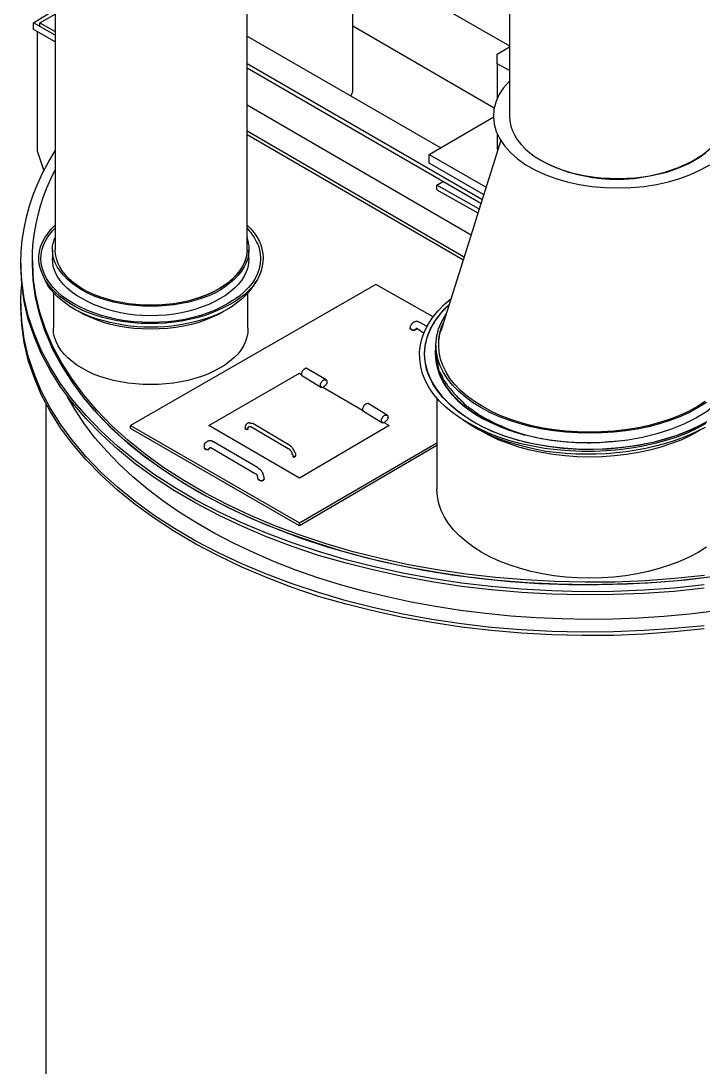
# Model space of a CAD drawing. Header units: metres. Extents: x 20 to 415, y 5 to 292.
# Drawn here: x 212.94 to 224.93, y 131.07 to 149.44 of the extents above; entities that cross this region are included whole.
import ezdxf

# ---------------------------------------------------------------- set-up
doc = ezdxf.new("R2010")
doc.units = ezdxf.units.M
doc.layers.add('ВОЗДУХОВОДЫ', color=7, linetype='Continuous')
doc.layers.add('ОБОРУДОВАНИЕ', color=8, linetype='Continuous')

msp = doc.modelspace()

# ---------------------------------------------------------------- linework, layer by layer
at = {"layer": 'ВОЗДУХОВОДЫ'}
for points in [[(213.544, 158.511), (213.544, 145.42)], [(216.913, 145.42), (216.913, 158.511)], [(221.523, 152.041), (221.523, 147.767)], [(221.523, 148.387), (221.419, 148.268), (221.34, 148.145), (221.284, 148.018), (221.251, 147.889), (221.242, 147.758), (221.256, 147.628), (221.293, 147.498), (221.353, 147.371), (221.435, 147.248), (221.54, 147.13), (221.665, 147.019), (221.809, 146.917), (221.97, 146.826), (222.146, 146.745), (222.336, 146.675), (222.538, 146.617), (222.75, 146.571), (222.971, 146.537), (223.2, 146.516), (223.434, 146.509), (223.663, 146.516), (223.888, 146.537), (224.106, 146.571), (224.317, 146.617), (224.517, 146.675), (224.706, 146.745), (224.881, 146.826), (225.042, 146.917)], [(221.523, 147.767), (221.529, 147.681), (221.547, 147.596), (221.576, 147.512), (221.616, 147.43), (221.668, 147.35), (221.729, 147.272), (221.801, 147.197), (221.883, 147.126), (221.975, 147.058), (222.076, 146.996), (222.19, 146.934), (222.309, 146.879), (222.434, 146.831), (222.564, 146.789), (222.698, 146.755), (222.837, 146.726), (222.981, 146.705), (223.128, 146.689), (223.279, 146.68), (223.434, 146.677), (223.584, 146.68), (223.731, 146.689), (223.875, 146.705), (224.017, 146.726), (224.154, 146.755), (224.288, 146.789), (224.417, 146.831), (224.542, 146.879), (224.661, 146.934), (224.775, 146.996), (224.876, 147.058), (224.967, 147.126)], [(221.523, 147.767), (221.529, 147.681), (221.547, 147.596), (221.576, 147.512), (221.616, 147.43), (221.668, 147.35), (221.729, 147.272), (221.801, 147.197), (221.883, 147.126), (221.975, 147.058), (222.076, 146.996), (222.186, 146.937), (222.304, 146.883), (222.43, 146.834), (222.561, 146.791), (222.698, 146.752), (222.84, 146.72), (222.985, 146.695), (223.133, 146.676), (223.283, 146.664), (223.434, 146.66), (223.714, 146.678), (223.988, 146.72), (224.251, 146.784), (224.496, 146.869), (224.72, 146.973), (224.917, 147.092), (225.081, 147.227)], [(221.372, 147.348), (221.266, 147.011), (221.161, 146.676), (221.055, 146.34), (220.95, 146.006), (220.844, 145.671), (220.738, 145.337), (220.633, 145.002), (220.527, 144.667), (220.422, 144.332), (220.316, 143.995)], [(216.612, 144.464), (216.508, 144.407), (216.397, 144.354), (216.281, 144.307), (216.158, 144.264), (216.031, 144.228), (215.9, 144.197), (215.764, 144.171), (215.625, 144.151), (215.483, 144.137), (215.338, 144.129), (215.197, 144.127), (215.055, 144.131), (214.914, 144.141), (214.775, 144.156), (214.638, 144.177), (214.504, 144.204), (214.374, 144.236), (214.248, 144.274), (214.128, 144.316), (214.014, 144.364), (213.902, 144.421), (213.799, 144.481), (213.704, 144.543), (213.617, 144.609), (213.54, 144.678), (213.472, 144.75), (213.413, 144.825), (213.363, 144.903), (213.323, 144.984), (213.293, 145.068), (213.269, 145.149), (213.256, 145.23), (213.255, 145.312), (213.265, 145.394), (213.287, 145.474), (213.318, 145.554), (213.36, 145.633), (213.412, 145.709), (213.473, 145.784), (213.544, 145.856)], [(216.913, 145.856), (216.979, 145.789), (217.036, 145.721), (217.084, 145.652), (217.124, 145.58), (217.154, 145.508), (217.176, 145.434), (217.19, 145.36), (217.195, 145.286), (217.193, 145.21), (217.182, 145.135), (217.162, 145.055), (217.134, 144.978), (217.097, 144.904), (217.051, 144.831), (216.997, 144.762), (216.935, 144.696), (216.866, 144.633), (216.788, 144.573), (216.704, 144.517), (216.612, 144.464)], [(216.913, 145.42), (216.903, 145.315), (216.872, 145.212), (216.823, 145.112), (216.755, 145.015), (216.67, 144.923), (216.569, 144.837), (216.453, 144.757), (216.323, 144.685), (216.18, 144.62), (216.025, 144.565)], [(216.947, 145.269), (216.941, 145.189), (216.925, 145.111), (216.898, 145.034), (216.862, 144.958), (216.815, 144.886), (216.759, 144.815), (216.693, 144.748), (216.619, 144.683), (216.536, 144.622), (216.444, 144.565), (216.345, 144.512), (216.24, 144.463), (216.128, 144.419), (216.011, 144.379), (215.889, 144.345), (215.762, 144.316), (215.632, 144.294), (215.497, 144.277), (215.36, 144.267), (215.22, 144.263), (215.085, 144.267), (214.952, 144.277), (214.82, 144.294), (214.692, 144.316), (214.567, 144.345), (214.446, 144.379), (214.329, 144.419), (214.218, 144.463), (214.113, 144.512), (214.014, 144.565), (213.917, 144.622), (213.831, 144.683), (213.753, 144.748), (213.686, 144.815), (213.628, 144.886), (213.58, 144.958), (213.543, 145.034), (213.516, 145.111), (213.499, 145.189), (213.494, 145.269)], [(224.976, 142.369), (224.815, 142.283), (224.643, 142.204), (224.462, 142.134), (224.273, 142.073), (224.077, 142.019), (223.874, 141.975), (223.665, 141.938), (223.452, 141.911), (223.235, 141.893), (223.015, 141.883), (222.794, 141.883), (222.574, 141.891), (222.356, 141.909), (222.142, 141.935), (221.932, 141.971), (221.727, 142.016), (221.529, 142.07), (221.339, 142.133), (221.158, 142.204), (220.986, 142.285), (220.822, 142.369), (220.669, 142.46), (220.53, 142.557), (220.405, 142.659), (220.293, 142.767), (220.196, 142.88), (220.114, 142.998), (220.048, 143.12), (219.998, 143.246), (219.964, 143.375), (219.947, 143.501), (219.946, 143.628), (219.96, 143.753), (219.991, 143.878), (220.037, 144.001), (220.099, 144.122), (220.177, 144.239), (220.269, 144.353), (220.377, 144.462), (220.5, 144.565)], [(224.944, 142.374), (224.741, 142.269), (224.519, 142.179), (224.285, 142.102), (224.041, 142.038), (223.789, 141.986), (223.53, 141.948), (223.266, 141.924), (222.999, 141.913), (222.73, 141.916), (222.461, 141.934), (222.193, 141.967), (221.932, 142.014), (221.682, 142.075), (221.445, 142.148), (221.222, 142.234), (221.014, 142.332), (220.822, 142.44), (220.649, 142.559), (220.495, 142.688), (220.361, 142.826), (220.249, 142.973), (220.156, 143.12), (220.09, 143.271), (220.049, 143.424), (220.034, 143.577), (220.044, 143.731), (220.079, 143.884), (220.139, 144.035), (220.224, 144.182), (220.333, 144.326), (220.467, 144.464)], [(221.808, 142.168), (221.66, 142.211), (221.517, 142.258), (221.379, 142.311), (221.248, 142.367), (221.123, 142.428), (221.004, 142.493), (220.892, 142.561), (220.788, 142.634), (220.69, 142.709), (220.601, 142.788), (220.52, 142.875), (220.45, 142.963), (220.389, 143.053), (220.338, 143.144), (220.297, 143.237), (220.266, 143.33), (220.243, 143.425), (220.23, 143.519), (220.227, 143.615), (220.232, 143.71)], [(220.232, 143.71), (220.232, 143.696), (220.232, 143.682), (220.232, 143.669), (220.232, 143.656), (220.232, 143.643), (220.232, 143.631), (220.232, 143.618), (220.232, 143.605), (220.232, 143.591), (220.232, 143.576), (220.234, 143.516), (220.24, 143.456), (220.25, 143.396), (220.264, 143.336), (220.282, 143.277), (220.305, 143.218), (220.331, 143.16), (220.361, 143.102), (220.395, 143.045), (220.433, 142.989), (220.476, 142.935), (220.522, 142.881), (220.571, 142.828), (220.624, 142.776), (220.681, 142.725), (220.74, 142.676), (220.802, 142.627), (220.867, 142.579), (220.934, 142.532), (221.003, 142.487), (221.075, 142.447), (221.148, 142.41), (221.223, 142.375), (221.3, 142.341), (221.378, 142.309), (221.458, 142.278), (221.54, 142.249), (221.622, 142.221), (221.706, 142.194), (221.791, 142.168)], [(220.232, 143.677), (220.232, 143.667), (220.232, 143.657), (220.232, 143.646), (220.232, 143.636), (220.232, 143.626), (220.232, 143.616), (220.232, 143.606), (220.232, 143.596), (220.232, 143.586), (220.232, 143.576), (220.237, 143.456), (220.259, 143.336), (220.299, 143.217), (220.356, 143.101), (220.429, 142.987), (220.517, 142.877), (220.619, 142.772), (220.735, 142.671), (220.863, 142.576), (221.003, 142.487), (221.16, 142.405), (221.327, 142.33), (221.504, 142.263), (221.689, 142.204), (221.881, 142.153), (222.079, 142.111), (222.28, 142.078), (222.485, 142.054), (222.691, 142.039), (222.897, 142.034), (222.948, 142.034), (223, 142.036), (223.052, 142.038), (223.104, 142.041), (223.157, 142.045), (223.21, 142.049), (223.262, 142.053), (223.315, 142.058), (223.366, 142.062), (223.417, 142.068)]]:
    msp.add_lwpolyline(points, dxfattribs=at)
at = {"layer": 'ОБОРУДОВАНИЕ'}
for points in [[(218.757, 150.599), (221.523, 149.007)], [(218.774, 148.253), (218.774, 150.532)], [(213.544, 149.074), (213.159, 149.292), (213.159, 149.409), (213.544, 149.644)], [(213.544, 149.191), (213.159, 149.409)], [(213.276, 149.409), (213.544, 149.56)], [(213.276, 149.409), (213.544, 149.258)], [(213.276, 149.342), (213.276, 149.409)], [(213.226, 149.258), (213.226, 147.163), (213.343, 146.811)], [(218.774, 149.359), (221.255, 147.917)], [(216.913, 149.175), (220.316, 147.213)], [(221.305, 148.856), (221.523, 148.99)], [(221.305, 148.688), (221.305, 148.856)], [(221.037, 146.308), (216.913, 148.688)], [(221.305, 148.688), (221.305, 148.085)], [(221.523, 148.571), (221.305, 148.688)], [(216.913, 148.621), (221.02, 146.241)], [(218.74, 148.119), (218.745, 148.133), (218.75, 148.147), (218.755, 148.16), (218.759, 148.173), (218.764, 148.186), (218.767, 148.198), (218.77, 148.211), (218.772, 148.224), (218.773, 148.238), (218.774, 148.253)], [(216.913, 147.968), (220.852, 145.688)], [(220.115, 147.096), (221.238, 147.75)], [(216.913, 147.515), (220.718, 145.303)], [(216.913, 147.448), (220.702, 145.252)], [(221.305, 147.448), (221.305, 147.18)], [(212.941, 145.185), (212.947, 145.39), (212.965, 145.594), (212.995, 145.795), (213.037, 145.995), (213.092, 146.193), (213.158, 146.39), (213.236, 146.585), (213.327, 146.779), (213.43, 146.972), (213.544, 147.163)], [(220.115, 147.096), (221.104, 146.526)], [(220.115, 146.945), (220.115, 147.096)], [(213.142, 145.236), (213.146, 145.396), (213.158, 145.557), (213.178, 145.718), (213.206, 145.878), (213.242, 146.038), (213.287, 146.197), (213.339, 146.356), (213.399, 146.514), (213.468, 146.671), (213.544, 146.828)], [(221.07, 146.392), (220.115, 146.945)], [(220.249, 146.56), (220.366, 146.627)], [(220.986, 146.141), (220.249, 146.56)], [(220.249, 146.476), (220.249, 146.56)], [(220.249, 146.476), (220.97, 146.074)], [(213.293, 145.269), (213.295, 145.324), (213.303, 145.379), (213.315, 145.435), (213.333, 145.489), (213.356, 145.544), (213.383, 145.597), (213.416, 145.651), (213.454, 145.703), (213.496, 145.755), (213.544, 145.805)], [(216.913, 145.805), (216.933, 145.78), (216.953, 145.755), (216.973, 145.73), (216.992, 145.705), (217.01, 145.68), (217.027, 145.655), (217.043, 145.629), (217.057, 145.604), (217.07, 145.579), (217.081, 145.554)], [(213.494, 145.42), (213.494, 145.445), (213.496, 145.468), (213.498, 145.491), (213.502, 145.514), (213.506, 145.535), (213.512, 145.556), (213.519, 145.577), (213.526, 145.597), (213.535, 145.618), (213.544, 145.638)], [(216.913, 145.638), (216.918, 145.618), (216.923, 145.597), (216.928, 145.577), (216.932, 145.556), (216.936, 145.535), (216.94, 145.514), (216.943, 145.491), (216.945, 145.468), (216.946, 145.445), (216.947, 145.42)], [(217.081, 145.554), (217.095, 145.528), (217.107, 145.502), (217.118, 145.475), (217.126, 145.447), (217.133, 145.418), (217.139, 145.389), (217.143, 145.359), (217.146, 145.329), (217.147, 145.299), (217.148, 145.269)], [(213.494, 145.42), (213.494, 145.269)], [(216.947, 145.42), (216.941, 145.345), (216.925, 145.27), (216.898, 145.195), (216.862, 145.121), (216.815, 145.049), (216.759, 144.978), (216.693, 144.909), (216.619, 144.842), (216.536, 144.778), (216.444, 144.716), (216.345, 144.663), (216.24, 144.615), (216.128, 144.573), (216.011, 144.536), (215.889, 144.504), (215.762, 144.478), (215.632, 144.458), (215.497, 144.443), (215.36, 144.434), (215.22, 144.431), (215.085, 144.434), (214.952, 144.443), (214.82, 144.458), (214.692, 144.478), (214.567, 144.504), (214.446, 144.536), (214.329, 144.573), (214.218, 144.615), (214.113, 144.663), (214.014, 144.716), (213.917, 144.778), (213.831, 144.842), (213.753, 144.909), (213.686, 144.978), (213.628, 145.049), (213.58, 145.121), (213.543, 145.195), (213.516, 145.27), (213.499, 145.345), (213.494, 145.42)], [(216.913, 145.42), (216.908, 145.345), (216.892, 145.27), (216.865, 145.195), (216.828, 145.123), (216.781, 145.051), (216.725, 144.982), (216.66, 144.915), (216.585, 144.851), (216.502, 144.79), (216.41, 144.733), (216.316, 144.68), (216.214, 144.632), (216.106, 144.59), (215.992, 144.553), (215.872, 144.521), (215.748, 144.495), (215.62, 144.475), (215.489, 144.46), (215.356, 144.451), (215.22, 144.448), (215.09, 144.451), (214.96, 144.46), (214.831, 144.475), (214.705, 144.495), (214.581, 144.521), (214.461, 144.553), (214.345, 144.59), (214.235, 144.632), (214.129, 144.68), (214.03, 144.733), (213.939, 144.79), (213.857, 144.851), (213.785, 144.915), (213.722, 144.982), (213.668, 145.051), (213.624, 145.123), (213.589, 145.195), (213.564, 145.27), (213.549, 145.345), (213.544, 145.42)], [(216.947, 145.269), (216.947, 145.42)], [(224.945, 139.536), (224.418, 139.481), (223.886, 139.442), (223.35, 139.419), (222.808, 139.417), (222.269, 139.431), (221.734, 139.461), (221.203, 139.508), (220.679, 139.57), (220.16, 139.648), (219.649, 139.743), (219.147, 139.854), (218.654, 139.98), (218.17, 140.123), (217.705, 140.276), (217.256, 140.444), (216.824, 140.626), (216.41, 140.821), (216.015, 141.028), (215.639, 141.248), (215.283, 141.479), (214.949, 141.721), (214.637, 141.973), (214.349, 142.235), (214.085, 142.51), (213.848, 142.79), (213.638, 143.075), (213.455, 143.365), (213.299, 143.66), (213.171, 143.959), (213.071, 144.261), (212.999, 144.566), (212.955, 144.875), (212.941, 145.185)], [(212.941, 145.185), (212.941, 145.135)], [(213.142, 145.236), (213.142, 145.185)], [(224.949, 139.704), (224.432, 139.649), (223.91, 139.61), (223.383, 139.587), (222.852, 139.584), (222.323, 139.597), (221.797, 139.625), (221.277, 139.668), (220.762, 139.727), (220.254, 139.802), (219.753, 139.892), (219.261, 139.998), (218.778, 140.119), (218.305, 140.257), (217.845, 140.41), (217.401, 140.576), (216.974, 140.756), (216.564, 140.948), (216.174, 141.152), (215.803, 141.368), (215.452, 141.594), (215.123, 141.831), (214.817, 142.079), (214.533, 142.336), (214.274, 142.605), (214.041, 142.88), (213.833, 143.161), (213.652, 143.446), (213.498, 143.735), (213.371, 144.029), (213.271, 144.326), (213.2, 144.627), (213.156, 144.93), (213.142, 145.236)], [(225.132, 139.683), (224.625, 139.623), (224.114, 139.579), (223.599, 139.55), (223.082, 139.536), (222.564, 139.539), (222.048, 139.558), (221.534, 139.593), (221.024, 139.644), (220.519, 139.71), (220.021, 139.792), (219.531, 139.89), (219.05, 140.003), (218.579, 140.131), (218.12, 140.274), (217.675, 140.427), (217.246, 140.593), (216.834, 140.772), (216.439, 140.964), (216.063, 141.167), (215.705, 141.381), (215.368, 141.605), (215.051, 141.84), (214.756, 142.083), (214.483, 142.336), (214.234, 142.601), (214.009, 142.872), (213.809, 143.149), (213.634, 143.43), (213.486, 143.717), (213.363, 144.006), (213.267, 144.298), (213.198, 144.593), (213.156, 144.889), (213.142, 145.185)], [(213.142, 145.185), (213.156, 144.879), (213.2, 144.575), (213.271, 144.273), (213.371, 143.974), (213.498, 143.679), (213.652, 143.388), (213.833, 143.103), (214.041, 142.824), (214.274, 142.551), (214.533, 142.285), (214.821, 142.029), (215.132, 141.781), (215.463, 141.544), (215.816, 141.317), (216.188, 141.102), (216.58, 140.898), (216.99, 140.706), (217.417, 140.526), (217.861, 140.36), (218.321, 140.207), (218.799, 140.069), (219.287, 139.947), (219.784, 139.842), (220.289, 139.752), (220.8, 139.679), (221.317, 139.622), (221.838, 139.58), (222.362, 139.555), (222.889, 139.546), (223.417, 139.553), (223.948, 139.576), (224.474, 139.615), (224.993, 139.67)], [(217.148, 145.269), (217.142, 145.179), (217.124, 145.091), (217.095, 145.004), (217.054, 144.919), (217.001, 144.837), (216.938, 144.759), (216.864, 144.683), (216.779, 144.611), (216.684, 144.544), (216.578, 144.481), (216.469, 144.419), (216.352, 144.363), (216.228, 144.313), (216.098, 144.269), (215.962, 144.232), (215.821, 144.201), (215.676, 144.177), (215.527, 144.16), (215.375, 144.15), (215.22, 144.146), (215.07, 144.15), (214.922, 144.16), (214.775, 144.177), (214.631, 144.201), (214.491, 144.232), (214.355, 144.269), (214.224, 144.313), (214.097, 144.363), (213.977, 144.419), (213.863, 144.481), (213.761, 144.544), (213.668, 144.611), (213.584, 144.683), (213.51, 144.759), (213.446, 144.837), (213.392, 144.919), (213.349, 145.004), (213.318, 145.091), (213.299, 145.179), (213.293, 145.269)], [(216.947, 145.269), (216.941, 145.189), (216.925, 145.111), (216.898, 145.034), (216.862, 144.958), (216.815, 144.886), (216.759, 144.815), (216.693, 144.748), (216.619, 144.683), (216.536, 144.622), (216.444, 144.565), (216.345, 144.512), (216.24, 144.463), (216.128, 144.419), (216.011, 144.379), (215.889, 144.345), (215.762, 144.316), (215.632, 144.294), (215.497, 144.277), (215.36, 144.267), (215.22, 144.263), (215.085, 144.267), (214.952, 144.277), (214.82, 144.294), (214.692, 144.316), (214.567, 144.345), (214.446, 144.379), (214.329, 144.419), (214.218, 144.463), (214.113, 144.512), (214.014, 144.565), (213.917, 144.622), (213.831, 144.683), (213.753, 144.748), (213.686, 144.815), (213.628, 144.886), (213.58, 144.958), (213.543, 145.034), (213.516, 145.111), (213.499, 145.189), (213.494, 145.269)], [(224.945, 139.478), (224.418, 139.424), (223.886, 139.388), (223.35, 139.369), (222.808, 139.363), (222.269, 139.374), (221.734, 139.403), (221.203, 139.449), (220.679, 139.511), (220.16, 139.59), (219.649, 139.684), (219.147, 139.793), (218.654, 139.917), (218.17, 140.056), (217.705, 140.213), (217.256, 140.384), (216.824, 140.567), (216.41, 140.762), (216.015, 140.97), (215.639, 141.189), (215.283, 141.421), (214.949, 141.664), (214.637, 141.919), (214.349, 142.185), (214.085, 142.455), (213.848, 142.733), (213.638, 143.017), (213.455, 143.308), (213.299, 143.603), (213.171, 143.903), (213.071, 144.207), (212.999, 144.514), (212.955, 144.824), (212.941, 145.135)], [(212.941, 144.481), (212.941, 144.512), (212.941, 144.543), (212.941, 144.575), (212.942, 144.608), (212.943, 144.64), (212.944, 144.673), (212.946, 144.706), (212.949, 144.738), (212.953, 144.769), (212.958, 144.8)], [(217.064, 144.867), (217.025, 144.797), (216.98, 144.73), (216.927, 144.665), (216.868, 144.602), (216.802, 144.542), (216.73, 144.484), (216.651, 144.429), (216.566, 144.376), (216.474, 144.327), (216.377, 144.28), (216.274, 144.241), (216.168, 144.206), (216.058, 144.174), (215.946, 144.145), (215.83, 144.121), (215.712, 144.1), (215.592, 144.084), (215.469, 144.072), (215.346, 144.065), (215.22, 144.062), (215.1, 144.065), (214.98, 144.072), (214.86, 144.084), (214.742, 144.1), (214.625, 144.121), (214.511, 144.145), (214.399, 144.174), (214.289, 144.206), (214.183, 144.241), (214.081, 144.28), (213.983, 144.327), (213.89, 144.376), (213.803, 144.429), (213.722, 144.484), (213.647, 144.542), (213.579, 144.602), (213.517, 144.665), (213.463, 144.73), (213.416, 144.797), (213.377, 144.867)], [(219.176, 144.816), (214.868, 142.336)], [(220.182, 144.247), (219.176, 144.816)], [(213.511, 144.666), (213.511, 144.045)], [(216.93, 144.045), (216.93, 144.666)], [(224.945, 138.821), (224.418, 138.769), (223.886, 138.734), (223.35, 138.715), (222.808, 138.709), (222.269, 138.719), (221.734, 138.746), (221.203, 138.791), (220.679, 138.851), (220.16, 138.929), (219.649, 139.023), (219.147, 139.133), (218.654, 139.26), (218.17, 139.402), (217.705, 139.556), (217.256, 139.723), (216.824, 139.905), (216.41, 140.1), (216.015, 140.308), (215.639, 140.527), (215.283, 140.758), (214.949, 141), (214.637, 141.253), (214.349, 141.514), (214.085, 141.789), (213.848, 142.071), (213.638, 142.358), (213.455, 142.65), (213.299, 142.948), (213.171, 143.249), (213.071, 143.553), (212.999, 143.861), (212.955, 144.17), (212.941, 144.481)], [(212.941, 144.481), (212.941, 144.414)], [(220.031, 143.593), (220.036, 143.683), (220.049, 143.774), (220.071, 143.864), (220.102, 143.953), (220.142, 144.041), (220.19, 144.129), (220.247, 144.215), (220.312, 144.3), (220.385, 144.383), (220.467, 144.464)], [(224.945, 138.765), (224.418, 138.71), (223.886, 138.671), (223.35, 138.648), (222.808, 138.646), (222.269, 138.66), (221.734, 138.69), (221.203, 138.736), (220.679, 138.797), (220.16, 138.874), (219.649, 138.966), (219.147, 139.074), (218.654, 139.197), (218.17, 139.335), (217.705, 139.493), (217.256, 139.665), (216.824, 139.849), (216.41, 140.046), (216.015, 140.255), (215.639, 140.476), (215.283, 140.708), (214.949, 140.95), (214.637, 141.202), (214.349, 141.464), (214.085, 141.735), (213.848, 142.012), (213.638, 142.297), (213.455, 142.587), (213.299, 142.883), (213.171, 143.183), (213.071, 143.487), (212.999, 143.794), (212.955, 144.103), (212.941, 144.414)], [(216.511, 144.347), (216.411, 144.289), (216.303, 144.237), (216.187, 144.19), (216.064, 144.148), (215.935, 144.112), (215.8, 144.083), (215.661, 144.059), (215.517, 144.043), (215.37, 144.032), (215.22, 144.029), (215.075, 144.032), (214.932, 144.043), (214.791, 144.059), (214.654, 144.083), (214.521, 144.112), (214.393, 144.148), (214.27, 144.19), (214.155, 144.237), (214.046, 144.289), (213.946, 144.347)], [(220.232, 143.744), (220.234, 143.804), (220.24, 143.862), (220.25, 143.92), (220.263, 143.977), (220.28, 144.033), (220.301, 144.088), (220.325, 144.141), (220.352, 144.194), (220.383, 144.246), (220.417, 144.297)], [(219.947, 144.146), (219.947, 144.146), (219.945, 144.146), (219.943, 144.146), (219.94, 144.147), (219.937, 144.148), (219.933, 144.15), (219.928, 144.152), (219.924, 144.155), (219.919, 144.158), (219.914, 144.163), (219.908, 144.163), (219.902, 144.163), (219.895, 144.162), (219.887, 144.162), (219.878, 144.161), (219.869, 144.159), (219.86, 144.157), (219.85, 144.154), (219.84, 144.151), (219.83, 144.146), (219.825, 144.141), (219.82, 144.136), (219.815, 144.13), (219.81, 144.125), (219.805, 144.119), (219.8, 144.112), (219.795, 144.105), (219.79, 144.097), (219.785, 144.088), (219.78, 144.079), (219.78, 144.074), (219.78, 144.071), (219.78, 144.068), (219.78, 144.065), (219.78, 144.062), (219.78, 144.06), (219.78, 144.057), (219.78, 144.054), (219.78, 144.05), (219.78, 144.045)], [(220.065, 144.079), (219.947, 144.146)], [(220.282, 143.744), (220.283, 143.784), (220.285, 143.824), (220.288, 143.864), (220.293, 143.905), (220.299, 143.945), (220.308, 143.985), (220.319, 144.025), (220.332, 144.066), (220.348, 144.106), (220.366, 144.146)], [(216.93, 144.045), (216.925, 143.965), (216.91, 143.887), (216.885, 143.81), (216.85, 143.735), (216.804, 143.662), (216.749, 143.592), (216.684, 143.524), (216.608, 143.46), (216.523, 143.399), (216.427, 143.341), (216.328, 143.289), (216.223, 143.241), (216.112, 143.199), (215.995, 143.162), (215.874, 143.13), (215.749, 143.104), (215.62, 143.083), (215.489, 143.068), (215.356, 143.059), (215.22, 143.056), (215.085, 143.059), (214.952, 143.068), (214.82, 143.083), (214.692, 143.104), (214.567, 143.13), (214.446, 143.162), (214.329, 143.199), (214.218, 143.241), (214.113, 143.289), (214.014, 143.341), (213.922, 143.399), (213.839, 143.46), (213.764, 143.524), (213.699, 143.592), (213.643, 143.662), (213.596, 143.735), (213.559, 143.81), (213.532, 143.887), (213.516, 143.965), (213.511, 144.045)], [(219.897, 144.045), (219.897, 144.045), (219.897, 144.044), (219.896, 144.042), (219.896, 144.04), (219.895, 144.037), (219.893, 144.035), (219.891, 144.032), (219.888, 144.03), (219.885, 144.029), (219.88, 144.029), (219.88, 144.028), (219.878, 144.027), (219.876, 144.025), (219.873, 144.023), (219.87, 144.02), (219.866, 144.018), (219.861, 144.016), (219.857, 144.014), (219.852, 144.012), (219.847, 144.012), (219.842, 144.012), (219.837, 144.012), (219.832, 144.012), (219.827, 144.013), (219.822, 144.014), (219.816, 144.016), (219.811, 144.018), (219.806, 144.02), (219.801, 144.024), (219.796, 144.029), (219.796, 144.029), (219.795, 144.029), (219.793, 144.029), (219.791, 144.03), (219.788, 144.031), (219.785, 144.032), (219.783, 144.035), (219.781, 144.037), (219.78, 144.041), (219.78, 144.045)], [(219.78, 144.045), (219.78, 144.045), (219.78, 144.045)], [(219.78, 144.045), (219.78, 144.045), (219.781, 144.04), (219.783, 144.036), (219.787, 144.031), (219.793, 144.026), (219.799, 144.022), (219.805, 144.019), (219.812, 144.016), (219.818, 144.014), (219.824, 144.012), (219.83, 144.012), (219.83, 144.012), (219.832, 144.012), (219.834, 144.012), (219.836, 144.012), (219.838, 144.012), (219.841, 144.012), (219.843, 144.012), (219.845, 144.012), (219.846, 144.012), (219.847, 144.012)], [(219.847, 144.012), (219.847, 144.012), (219.849, 144.012), (219.85, 144.012), (219.853, 144.012), (219.855, 144.012), (219.858, 144.012), (219.86, 144.012), (219.862, 144.012), (219.863, 144.012), (219.863, 144.012), (219.868, 144.016), (219.872, 144.02), (219.875, 144.023), (219.878, 144.025), (219.88, 144.027), (219.883, 144.028), (219.886, 144.028), (219.889, 144.028), (219.892, 144.029), (219.897, 144.029), (219.897, 144.029), (219.897, 144.03), (219.897, 144.032), (219.897, 144.035), (219.897, 144.037), (219.897, 144.04), (219.897, 144.042), (219.897, 144.044), (219.897, 144.045), (219.897, 144.045)], [(219.88, 144.045), (219.897, 144.045)], [(219.897, 144.045), (220.014, 143.962)], [(220.282, 143.744), (220.282, 143.754), (220.282, 143.764), (220.282, 143.774), (220.282, 143.784), (220.282, 143.794), (220.282, 143.804), (220.282, 143.814), (220.282, 143.824), (220.282, 143.834), (220.282, 143.844), (220.283, 143.859), (220.284, 143.874), (220.287, 143.89), (220.29, 143.905), (220.293, 143.92), (220.297, 143.935), (220.301, 143.95), (220.306, 143.965), (220.311, 143.98), (220.316, 143.995)], [(220.232, 143.744), (220.232, 143.593)], [(224.986, 142.743), (224.842, 142.654), (224.686, 142.568), (224.519, 142.491), (224.344, 142.423), (224.16, 142.365), (223.968, 142.315), (223.77, 142.274), (223.566, 142.242), (223.358, 142.22), (223.146, 142.206), (222.931, 142.202), (222.72, 142.206), (222.512, 142.22), (222.306, 142.242), (222.104, 142.274), (221.906, 142.315), (221.714, 142.365), (221.529, 142.423), (221.351, 142.491), (221.181, 142.568), (221.02, 142.654), (220.876, 142.743), (220.745, 142.838), (220.628, 142.939), (220.526, 143.045), (220.438, 143.155), (220.365, 143.268), (220.307, 143.385), (220.266, 143.503), (220.241, 143.623), (220.232, 143.744)], [(224.965, 142.759), (224.825, 142.671), (224.669, 142.585), (224.502, 142.508), (224.327, 142.44), (224.144, 142.381), (223.953, 142.332), (223.757, 142.291), (223.555, 142.259), (223.35, 142.236), (223.141, 142.223), (222.931, 142.218), (222.721, 142.223), (222.514, 142.236), (222.31, 142.259), (222.111, 142.291), (221.917, 142.332), (221.729, 142.381), (221.548, 142.44), (221.374, 142.508), (221.209, 142.585), (221.054, 142.671), (220.91, 142.759), (220.78, 142.853), (220.665, 142.952), (220.565, 143.056), (220.479, 143.163), (220.409, 143.274), (220.354, 143.389), (220.314, 143.505), (220.291, 143.624), (220.282, 143.744)], [(224.993, 142.403), (224.821, 142.312), (224.64, 142.23), (224.449, 142.157), (224.25, 142.094), (224.044, 142.04), (223.83, 141.996), (223.612, 141.962), (223.388, 141.937), (223.161, 141.922), (222.931, 141.917), (222.701, 141.922), (222.474, 141.937), (222.25, 141.962), (222.032, 141.996), (221.82, 142.04), (221.615, 142.094), (221.418, 142.157), (221.231, 142.23), (221.053, 142.312), (220.886, 142.403), (220.732, 142.501), (220.591, 142.605), (220.465, 142.715), (220.353, 142.829), (220.257, 142.948), (220.178, 143.07), (220.114, 143.196), (220.068, 143.326), (220.04, 143.458), (220.031, 143.593)], [(220.232, 143.593), (220.232, 143.588), (220.232, 143.583), (220.232, 143.578), (220.232, 143.573), (220.232, 143.568), (220.232, 143.563), (220.232, 143.558), (220.232, 143.553), (220.232, 143.548), (220.232, 143.543), (220.237, 143.528), (220.241, 143.514), (220.244, 143.501), (220.246, 143.488), (220.249, 143.476), (220.251, 143.463), (220.254, 143.45), (220.257, 143.437), (220.261, 143.423), (220.266, 143.408), (220.266, 143.393), (220.268, 143.378), (220.27, 143.364), (220.273, 143.349), (220.276, 143.335), (220.28, 143.322), (220.285, 143.309), (220.289, 143.296), (220.294, 143.285), (220.299, 143.274), (220.309, 143.259), (220.318, 143.244), (220.325, 143.23), (220.333, 143.215), (220.339, 143.201), (220.345, 143.188), (220.351, 143.174), (220.356, 143.162), (220.361, 143.151), (220.366, 143.14), (220.376, 143.125), (220.386, 143.11), (220.396, 143.096), (220.407, 143.081), (220.417, 143.067), (220.427, 143.053), (220.437, 143.04), (220.447, 143.028), (220.457, 143.017), (220.467, 143.006), (220.487, 142.981), (220.507, 142.956), (220.528, 142.931), (220.549, 142.906), (220.572, 142.88), (220.595, 142.855), (220.619, 142.83), (220.645, 142.805), (220.672, 142.78), (220.702, 142.755), (220.712, 142.74), (220.723, 142.726), (220.736, 142.714), (220.749, 142.701), (220.762, 142.69), (220.776, 142.679), (220.791, 142.668), (220.806, 142.658), (220.821, 142.647), (220.836, 142.637), (220.851, 142.627), (220.868, 142.616), (220.885, 142.604), (220.902, 142.591), (220.919, 142.579), (220.937, 142.566), (220.954, 142.554), (220.971, 142.542), (220.988, 142.531), (221.003, 142.52), (221.038, 142.5), (221.074, 142.48), (221.109, 142.46), (221.145, 142.441), (221.181, 142.422), (221.218, 142.403), (221.256, 142.385), (221.293, 142.368), (221.332, 142.351), (221.372, 142.336), (221.413, 142.316), (221.454, 142.297), (221.496, 142.28), (221.539, 142.262), (221.582, 142.246), (221.624, 142.23), (221.667, 142.214), (221.709, 142.198), (221.75, 142.183), (221.791, 142.168)], [(225.63, 143.593), (225.616, 143.433), (225.574, 143.277), (225.506, 143.124), (225.413, 142.977), (225.294, 142.837), (225.152, 142.703), (224.986, 142.579), (224.797, 142.464), (224.587, 142.361), (224.356, 142.269), (224.114, 142.191), (223.862, 142.128), (223.602, 142.081), (223.336, 142.049), (223.067, 142.032), (222.796, 142.031), (222.526, 142.046), (222.259, 142.076), (221.996, 142.122), (221.741, 142.185)], [(217.919, 143.325), (217.914, 143.324), (217.909, 143.321), (217.904, 143.317), (217.899, 143.311), (217.894, 143.304), (217.889, 143.296), (217.884, 143.287), (217.879, 143.278), (217.874, 143.268), (217.869, 143.258), (217.869, 143.252), (217.869, 143.246), (217.869, 143.239), (217.87, 143.233), (217.871, 143.226), (217.872, 143.22), (217.874, 143.215), (217.877, 143.211), (217.881, 143.208), (217.886, 143.207)], [(217.953, 143.341), (217.952, 143.341), (217.951, 143.341), (217.949, 143.341), (217.946, 143.34), (217.942, 143.339), (217.938, 143.338), (217.934, 143.336), (217.929, 143.333), (217.924, 143.329), (217.919, 143.325)], [(218.305, 143.14), (217.953, 143.341)], [(216.243, 142.336), (217.835, 143.258)], [(217.835, 143.258), (217.869, 143.224)], [(217.886, 143.207), (218.221, 143.006)], [(218.221, 143.006), (218.216, 143.011), (218.213, 143.016), (218.21, 143.022), (218.208, 143.027), (218.206, 143.033), (218.205, 143.04), (218.205, 143.047), (218.204, 143.055), (218.204, 143.064), (218.204, 143.073), (218.209, 143.079), (218.214, 143.085), (218.219, 143.092), (218.224, 143.099), (218.229, 143.107), (218.234, 143.114), (218.239, 143.122), (218.244, 143.129), (218.249, 143.135), (218.254, 143.14)], [(218.305, 143.14), (218.309, 143.135), (218.313, 143.128), (218.315, 143.121), (218.317, 143.113), (218.317, 143.105), (218.317, 143.096), (218.315, 143.086), (218.313, 143.076), (218.309, 143.067), (218.305, 143.056), (218.295, 143.046), (218.285, 143.037), (218.275, 143.028), (218.266, 143.019), (218.256, 143.013), (218.248, 143.007), (218.24, 143.003), (218.233, 143.002), (218.226, 143.003), (218.221, 143.006)], [(218.254, 143.14), (218.259, 143.14), (218.264, 143.14), (218.269, 143.14), (218.274, 143.14), (218.279, 143.14), (218.284, 143.14), (218.289, 143.14), (218.295, 143.14), (218.3, 143.14), (218.305, 143.14)], [(218.254, 143.006), (218.942, 142.604)], [(225.124, 139.078), (224.684, 139.025), (224.238, 138.983), (223.79, 138.954), (223.34, 138.937), (222.89, 138.932), (222.441, 138.939), (221.992, 138.958), (221.546, 138.989), (221.102, 139.033), (220.662, 139.088), (220.227, 139.155), (219.796, 139.235), (219.373, 139.326), (218.958, 139.428), (218.553, 139.541), (218.158, 139.664), (217.772, 139.798), (217.398, 139.943), (217.036, 140.098), (216.686, 140.264), (216.349, 140.44), (216.025, 140.626), (215.721, 140.817), (215.432, 141.015), (215.16, 141.222), (214.905, 141.436), (214.667, 141.657), (214.448, 141.884), (214.247, 142.116), (214.065, 142.353), (213.903, 142.594), (213.762, 142.839)], [(220.249, 142.822), (220.249, 141.213)], [(213.377, 142.721), (213.377, 126.529)], [(218.992, 142.704), (218.987, 142.703), (218.982, 142.701), (218.977, 142.696), (218.972, 142.691), (218.967, 142.684), (218.962, 142.675), (218.957, 142.667), (218.952, 142.657), (218.947, 142.647), (218.942, 142.637), (218.942, 142.632), (218.942, 142.626), (218.942, 142.619), (218.943, 142.612), (218.944, 142.606), (218.945, 142.6), (218.947, 142.595), (218.95, 142.591), (218.954, 142.588), (218.958, 142.587)], [(218.958, 142.587), (219.294, 142.386)], [(219.042, 142.721), (219.037, 142.721), (219.032, 142.721), (219.027, 142.721), (219.022, 142.72), (219.017, 142.719), (219.012, 142.718), (219.007, 142.716), (219.002, 142.713), (218.997, 142.709), (218.992, 142.704)], [(219.377, 142.52), (219.042, 142.721)], [(219.294, 142.386), (219.289, 142.391), (219.285, 142.396), (219.283, 142.402), (219.28, 142.407), (219.279, 142.413), (219.278, 142.42), (219.277, 142.427), (219.277, 142.435), (219.277, 142.443), (219.277, 142.453), (219.282, 142.459), (219.287, 142.465), (219.292, 142.472), (219.297, 142.479), (219.302, 142.487), (219.307, 142.494), (219.312, 142.501), (219.317, 142.508), (219.322, 142.515), (219.327, 142.52)], [(219.377, 142.52), (219.382, 142.515), (219.385, 142.508), (219.388, 142.501), (219.389, 142.493), (219.39, 142.485), (219.389, 142.475), (219.388, 142.466), (219.385, 142.456), (219.382, 142.446), (219.377, 142.436), (219.367, 142.426), (219.357, 142.417), (219.348, 142.407), (219.338, 142.399), (219.329, 142.392), (219.321, 142.387), (219.313, 142.383), (219.305, 142.382), (219.299, 142.382), (219.294, 142.386)], [(219.327, 142.52), (219.332, 142.52), (219.337, 142.52), (219.342, 142.52), (219.347, 142.52), (219.352, 142.52), (219.357, 142.52), (219.362, 142.52), (219.367, 142.52), (219.372, 142.52), (219.377, 142.52)], [(224.96, 142.303), (224.829, 142.235), (224.691, 142.172), (224.547, 142.114), (224.398, 142.062), (224.243, 142.014), (224.084, 141.971), (223.92, 141.933), (223.748, 141.901), (223.574, 141.875), (223.399, 141.855), (223.223, 141.841), (223.046, 141.833), (222.869, 141.831), (222.691, 141.835), (222.513, 141.845), (222.336, 141.861), (222.16, 141.883), (221.991, 141.916), (221.825, 141.954), (221.663, 141.996), (221.507, 142.044), (221.355, 142.097), (221.21, 142.155), (221.071, 142.218), (220.94, 142.285), (220.817, 142.358), (220.702, 142.436)], [(214.868, 142.336), (217.835, 140.626)], [(214.868, 142.285), (214.868, 142.336)], [(217.835, 140.576), (214.868, 142.285)], [(217.835, 141.414), (216.243, 142.336)], [(217.014, 142.369), (217.009, 142.369), (217.006, 142.369), (217.003, 142.369), (217, 142.369), (216.997, 142.369), (216.995, 142.369), (216.992, 142.369), (216.989, 142.369), (216.985, 142.369), (216.98, 142.369), (216.975, 142.374), (216.969, 142.377), (216.962, 142.38), (216.954, 142.381), (216.947, 142.382), (216.939, 142.381), (216.932, 142.38), (216.925, 142.377), (216.919, 142.374), (216.913, 142.369), (216.908, 142.364), (216.903, 142.359), (216.899, 142.354), (216.894, 142.348), (216.89, 142.342), (216.887, 142.336), (216.884, 142.328), (216.882, 142.32), (216.88, 142.312), (216.88, 142.302), (216.88, 142.302), (216.88, 142.3), (216.88, 142.299), (216.88, 142.296), (216.88, 142.294), (216.88, 142.291), (216.88, 142.289), (216.88, 142.287), (216.88, 142.286), (216.88, 142.285)], [(216.93, 142.285), (216.93, 142.285), (216.93, 142.285), (216.93, 142.284), (216.93, 142.282), (216.93, 142.28), (216.93, 142.277), (216.93, 142.275), (216.93, 142.272), (216.93, 142.27), (216.93, 142.269), (216.93, 142.269), (216.926, 142.269), (216.922, 142.269), (216.919, 142.269), (216.916, 142.269), (216.913, 142.269), (216.911, 142.269), (216.908, 142.269), (216.905, 142.269), (216.901, 142.269), (216.897, 142.269), (216.896, 142.269), (216.895, 142.269), (216.893, 142.269), (216.891, 142.27), (216.888, 142.271), (216.886, 142.272), (216.884, 142.275), (216.882, 142.277), (216.88, 142.281), (216.88, 142.285)], [(216.88, 142.285), (216.88, 142.285), (216.882, 142.284), (216.884, 142.282), (216.887, 142.28), (216.89, 142.277), (216.894, 142.275), (216.899, 142.272), (216.903, 142.27), (216.908, 142.269), (216.913, 142.269), (216.918, 142.269), (216.922, 142.27), (216.924, 142.272), (216.926, 142.275), (216.928, 142.277), (216.929, 142.28), (216.93, 142.282), (216.93, 142.284), (216.93, 142.285), (216.93, 142.285)], [(216.93, 142.285), (216.93, 142.286), (216.93, 142.287), (216.93, 142.289), (216.93, 142.291), (216.93, 142.294), (216.93, 142.296), (216.93, 142.299), (216.93, 142.3), (216.93, 142.302), (216.93, 142.302), (216.935, 142.303), (216.938, 142.304), (216.941, 142.306), (216.943, 142.308), (216.945, 142.311), (216.946, 142.313), (216.946, 142.315), (216.947, 142.317), (216.947, 142.318), (216.947, 142.319), (216.947, 142.319), (216.949, 142.319), (216.951, 142.319), (216.953, 142.319), (216.955, 142.319), (216.958, 142.319), (216.96, 142.319), (216.962, 142.319), (216.963, 142.319), (216.964, 142.319), (216.964, 142.319), (216.965, 142.319), (216.967, 142.319), (216.969, 142.319), (216.972, 142.319), (216.975, 142.319), (216.977, 142.319), (216.979, 142.319), (216.98, 142.319), (216.98, 142.319)], [(216.98, 142.319), (217.634, 141.933)], [(217.668, 141.984), (217.014, 142.369)], [(219.411, 142.336), (217.835, 141.414)], [(219.327, 142.386), (219.411, 142.336)], [(224.875, 142.252), (224.719, 142.165), (224.551, 142.087), (224.373, 142.018), (224.186, 141.956), (223.991, 141.904), (223.789, 141.861), (223.581, 141.827), (223.368, 141.803), (223.151, 141.788), (222.931, 141.783), (222.715, 141.788), (222.502, 141.803), (222.292, 141.827), (222.086, 141.861), (221.885, 141.904), (221.691, 141.956), (221.505, 142.018), (221.328, 142.087), (221.16, 142.165), (221.003, 142.252)], [(216.327, 142.051), (216.322, 142.051), (216.318, 142.051), (216.315, 142.051), (216.312, 142.052), (216.31, 142.053), (216.307, 142.054), (216.305, 142.056), (216.302, 142.059), (216.298, 142.063), (216.293, 142.068), (216.283, 142.068), (216.273, 142.067), (216.263, 142.067), (216.254, 142.066), (216.245, 142.065), (216.236, 142.064), (216.229, 142.062), (216.221, 142.059), (216.215, 142.055), (216.209, 142.051), (216.2, 142.046), (216.191, 142.041), (216.184, 142.035), (216.177, 142.03), (216.172, 142.024), (216.167, 142.017), (216.164, 142.01), (216.161, 142.002), (216.16, 141.993), (216.159, 141.984), (216.159, 141.979), (216.159, 141.975), (216.159, 141.972), (216.159, 141.969), (216.159, 141.967), (216.159, 141.964), (216.159, 141.962), (216.159, 141.959), (216.159, 141.955), (216.159, 141.95)], [(217.098, 141.598), (216.327, 142.051)], [(216.159, 141.95), (216.159, 141.95), (216.159, 141.95)], [(216.159, 141.95), (216.159, 141.946), (216.159, 141.942), (216.16, 141.939), (216.16, 141.937), (216.161, 141.936), (216.163, 141.935), (216.165, 141.934), (216.168, 141.934), (216.171, 141.933), (216.176, 141.933), (216.181, 141.929), (216.186, 141.925), (216.191, 141.923), (216.196, 141.92), (216.201, 141.919), (216.206, 141.918), (216.211, 141.917), (216.216, 141.917), (216.221, 141.917), (216.226, 141.917), (216.227, 141.917), (216.228, 141.918), (216.23, 141.92), (216.233, 141.923), (216.237, 141.925), (216.241, 141.928), (216.245, 141.93), (216.25, 141.932), (216.255, 141.933), (216.26, 141.933), (216.26, 141.934), (216.26, 141.935), (216.26, 141.937), (216.26, 141.939), (216.26, 141.942), (216.26, 141.944), (216.26, 141.947), (216.26, 141.948), (216.26, 141.95), (216.26, 141.95)], [(216.159, 141.95), (216.159, 141.95), (216.16, 141.945), (216.161, 141.94), (216.164, 141.936), (216.167, 141.931), (216.172, 141.927), (216.177, 141.924), (216.184, 141.921), (216.191, 141.918), (216.2, 141.917), (216.209, 141.917)], [(216.209, 141.917), (216.214, 141.917), (216.218, 141.917), (216.221, 141.917), (216.224, 141.917), (216.226, 141.917), (216.229, 141.917), (216.231, 141.917), (216.235, 141.917), (216.238, 141.917), (216.243, 141.917), (216.243, 141.921), (216.245, 141.925), (216.247, 141.928), (216.249, 141.93), (216.251, 141.931), (216.254, 141.932), (216.256, 141.933), (216.258, 141.933), (216.259, 141.933), (216.26, 141.933), (216.26, 141.938), (216.26, 141.942), (216.26, 141.944), (216.26, 141.947), (216.26, 141.948), (216.26, 141.949), (216.26, 141.95), (216.26, 141.95), (216.26, 141.95), (216.26, 141.95)], [(216.26, 141.95), (216.276, 141.95)], [(216.276, 141.95), (217.047, 141.498)], [(217.634, 141.933), (217.639, 141.933), (217.642, 141.933), (217.645, 141.933), (217.647, 141.932), (217.649, 141.931), (217.65, 141.93), (217.65, 141.928), (217.651, 141.925), (217.651, 141.921), (217.651, 141.917), (217.656, 141.916), (217.661, 141.913), (217.666, 141.909), (217.671, 141.904), (217.676, 141.898), (217.681, 141.891), (217.686, 141.885), (217.691, 141.878), (217.696, 141.872), (217.701, 141.866), (217.701, 141.862), (217.701, 141.858), (217.701, 141.855), (217.701, 141.852), (217.701, 141.85), (217.701, 141.847), (217.701, 141.844), (217.701, 141.841), (217.701, 141.837), (217.701, 141.833), (217.706, 141.832), (217.709, 141.831), (217.712, 141.829), (217.714, 141.826), (217.716, 141.822), (217.717, 141.818), (217.717, 141.814), (217.718, 141.809), (217.718, 141.804), (217.718, 141.799)], [(217.768, 141.799), (217.768, 141.804), (217.768, 141.809), (217.768, 141.814), (217.768, 141.818), (217.768, 141.822), (217.768, 141.826), (217.768, 141.829), (217.768, 141.831), (217.768, 141.832), (217.768, 141.833), (217.763, 141.848), (217.756, 141.865), (217.749, 141.881), (217.741, 141.897), (217.733, 141.912), (217.724, 141.927), (217.714, 141.94), (217.704, 141.951), (217.694, 141.961), (217.684, 141.967), (217.684, 141.971), (217.683, 141.975), (217.681, 141.978), (217.679, 141.98), (217.676, 141.982), (217.673, 141.983), (217.671, 141.983), (217.669, 141.984), (217.668, 141.984), (217.668, 141.984)], [(217.835, 140.626), (220.249, 142.034)], [(220.249, 141.984), (217.835, 140.576)], [(217.768, 141.799), (217.751, 141.799), (217.751, 141.795), (217.75, 141.791), (217.748, 141.788), (217.746, 141.786), (217.743, 141.785), (217.741, 141.784), (217.738, 141.783), (217.737, 141.783), (217.735, 141.783), (217.735, 141.783), (217.734, 141.787), (217.733, 141.791), (217.731, 141.794), (217.729, 141.796), (217.726, 141.797), (217.724, 141.798), (217.722, 141.799), (217.72, 141.799), (217.718, 141.799), (217.718, 141.799)], [(217.718, 141.799), (217.718, 141.799), (217.718, 141.798), (217.718, 141.796), (217.719, 141.793), (217.72, 141.791), (217.722, 141.788), (217.724, 141.786), (217.727, 141.784), (217.73, 141.783), (217.735, 141.783), (217.74, 141.783), (217.745, 141.784), (217.749, 141.786), (217.754, 141.788), (217.758, 141.791), (217.761, 141.793), (217.764, 141.796), (217.766, 141.798), (217.768, 141.799), (217.768, 141.799)], [(217.047, 141.498), (217.081, 141.481), (217.081, 141.476), (217.083, 141.471), (217.085, 141.466), (217.087, 141.461), (217.089, 141.456), (217.092, 141.451), (217.094, 141.446), (217.096, 141.441), (217.097, 141.436), (217.098, 141.431), (217.098, 141.426), (217.098, 141.422), (217.098, 141.419), (217.098, 141.416), (217.098, 141.414), (217.098, 141.411), (217.098, 141.409), (217.098, 141.405), (217.098, 141.402), (217.114, 141.397)], [(217.215, 141.397), (217.215, 141.402), (217.215, 141.407), (217.215, 141.412), (217.215, 141.416), (217.215, 141.42), (217.215, 141.424), (217.215, 141.427), (217.215, 141.429), (217.215, 141.43), (217.215, 141.431), (217.21, 141.446), (217.205, 141.461), (217.199, 141.475), (217.194, 141.49), (217.188, 141.504), (217.181, 141.518), (217.174, 141.53), (217.166, 141.543), (217.158, 141.554), (217.148, 141.565), (217.143, 141.565), (217.138, 141.566), (217.133, 141.569), (217.128, 141.572), (217.123, 141.575), (217.118, 141.579), (217.113, 141.584), (217.108, 141.588), (217.103, 141.593), (217.098, 141.598)], [(217.114, 141.397), (217.114, 141.393), (217.115, 141.389), (217.115, 141.386), (217.116, 141.384), (217.117, 141.382), (217.118, 141.381), (217.12, 141.381), (217.123, 141.38), (217.127, 141.38), (217.131, 141.38)], [(217.114, 141.397), (217.114, 141.397), (217.115, 141.393), (217.116, 141.389), (217.118, 141.386), (217.122, 141.383), (217.125, 141.38), (217.129, 141.378), (217.133, 141.375), (217.138, 141.372), (217.143, 141.368), (217.165, 141.364)], [(217.215, 141.397), (217.215, 141.397), (217.215, 141.397), (217.215, 141.395), (217.215, 141.394), (217.214, 141.391), (217.213, 141.389), (217.212, 141.386), (217.209, 141.384), (217.207, 141.382), (217.203, 141.381), (217.198, 141.38), (217.198, 141.38), (217.197, 141.379), (217.195, 141.377), (217.192, 141.374), (217.19, 141.372), (217.187, 141.369), (217.185, 141.367), (217.183, 141.365), (217.182, 141.364), (217.182, 141.364), (217.176, 141.364), (217.171, 141.364), (217.166, 141.364), (217.161, 141.365), (217.156, 141.366), (217.151, 141.367), (217.146, 141.369), (217.141, 141.372), (217.136, 141.376), (217.131, 141.38)], [(217.165, 141.364), (217.182, 141.364), (217.187, 141.368), (217.191, 141.372), (217.196, 141.375), (217.201, 141.378), (217.205, 141.38), (217.208, 141.383), (217.211, 141.386), (217.213, 141.389), (217.215, 141.393), (217.215, 141.397)], [(224.986, 140.199), (224.842, 140.106), (224.681, 140.025), (224.513, 139.95), (224.336, 139.883), (224.152, 139.824), (223.962, 139.773), (223.765, 139.731), (223.563, 139.698), (223.357, 139.674), (223.146, 139.659), (222.931, 139.654), (222.72, 139.659), (222.512, 139.674), (222.306, 139.698), (222.105, 139.731), (221.908, 139.773), (221.718, 139.824), (221.535, 139.883), (221.359, 139.95), (221.193, 140.025), (221.037, 140.106), (220.893, 140.199), (220.762, 140.297), (220.645, 140.399), (220.542, 140.505), (220.454, 140.616), (220.382, 140.729), (220.324, 140.846), (220.283, 140.966), (220.258, 141.088), (220.249, 141.213)], [(217.835, 140.576), (217.835, 140.626)]]:
    msp.add_lwpolyline(points, dxfattribs=at)

doc.saveas('drawing.dxf')
